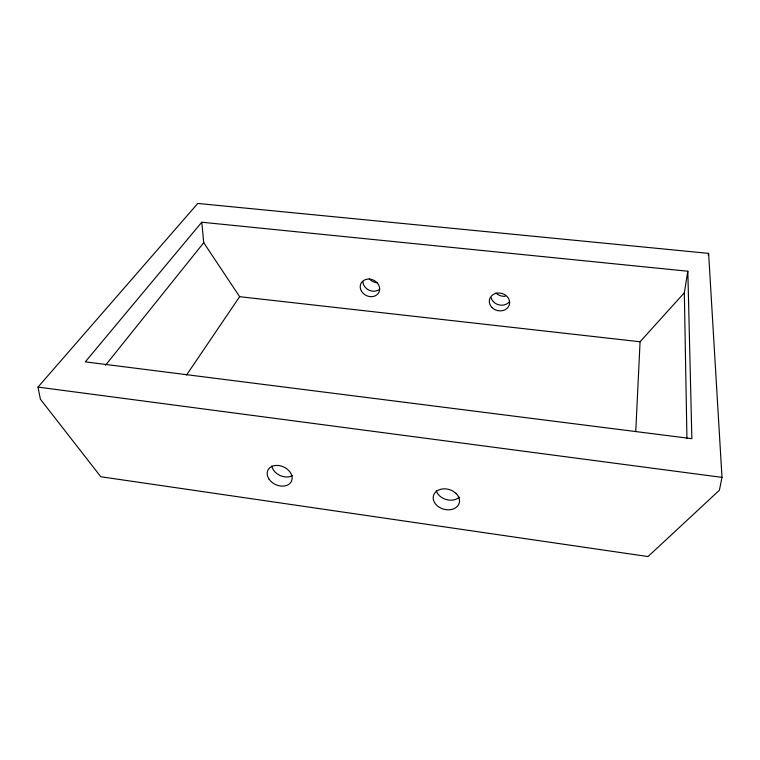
<?xml version="1.0" encoding="UTF-8"?>
<svg xmlns="http://www.w3.org/2000/svg" width="760" height="760" viewBox="0 0 760 760"><rect width="100%" height="100%" fill="white"/><g stroke="black" fill="none" stroke-linecap="round" stroke-linejoin="round"><path stroke-width="1.14" d="M635.75 431.556L640.072 341.753L684.332 292.771L687.828 271.225L201.77 222.214L85.3 361.865L691.866 438.672L687.828 271.225M708.253 255.502L708.614 253.374L197.78 203.442L38 387.096L40.413 399.228L100.804 476.748L648.024 556.558L719.397 490.228L722 477.384L708.614 253.374M186.542 375.012L239.628 296.685L640.072 341.753M105.545 365.199L203.737 242.687L201.77 222.214M38 387.096L722 477.384M203.737 242.687L239.628 296.685M684.332 292.771L686.936 438.644M459.334 497.192A13.252 10.155 16.5 0 1 446.281 499.567A13.252 10.155 16.5 0 1 436.269 490.713M292.372 475.617A12.863 9.652 24.9 0 1 279.86 475.427A12.863 9.652 24.9 0 1 271.776 465.927M379.392 289.398A9.937 8.464 25.9 0 1 368.904 290.12A9.937 8.464 25.9 0 1 362.872 281.476M509.418 301.71A10.175 8.806 14 0 1 499.13 304.931A10.175 8.806 14 0 1 491.122 297.597M505.372 296.238A10.032 8.721 13.8 0 1 495.957 292.961M377.454 282.72A9.804 8.398 26 0 1 369.331 278.815M455.971 493.373L453.292 491.321A13.404 10.213 16.5 0 0 433.276 496.565A13.404 10.213 16.5 0 0 450.471 509.694A13.404 10.213 16.5 0 0 455.971 493.373M361.522 291.289A10.023 8.512 25.9 0 0 378.404 293.208A10.023 8.512 25.9 0 0 369.92 279.12A10.023 8.512 25.9 0 0 361.522 291.289M491.862 307.41A10.26 8.854 14.1 0 0 509.143 305.358A10.26 8.854 14.1 0 0 497.429 293.094A10.26 8.854 14.1 0 0 491.862 307.41M269.135 479.284A13.005 9.7 24.8 0 0 290.748 482.457A13.005 9.7 24.8 0 0 279.081 465.576A13.005 9.7 24.8 0 0 269.135 479.284"/></g></svg>
